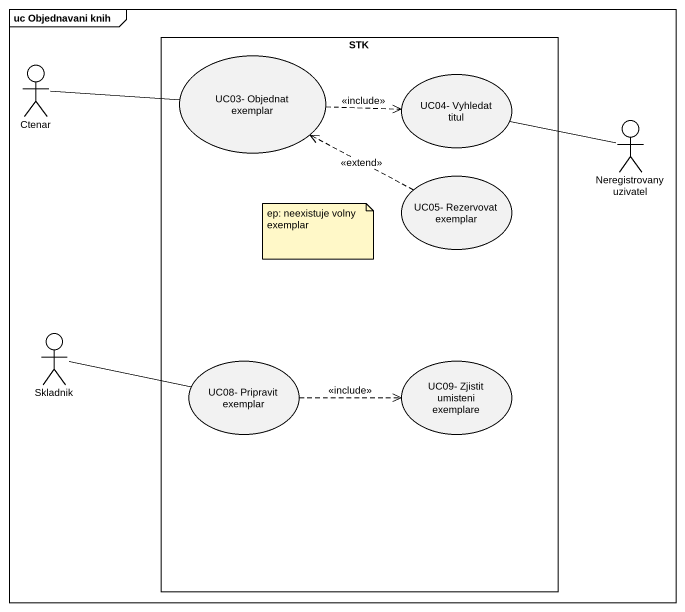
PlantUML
@startuml
mainframe uc Objednavani knih
rectangle STK {
  usecase "UC03- Objednat exemplar" as UC03_Objednat_exemplar
  usecase "UC04- Vyhledat titul" as UC04_Vyhledat_titul
  usecase "UC05- Rezervovat exemplar" as UC05_Rezervovat_exemplar
  usecase "UC08- Pripravit exemplar" as UC08_Pripravit_exemplar
  usecase "UC09- Zjistit umisteni exemplare" as UC09_Zjistit_umisteni
}
actor Ctenar
actor "Neregistrovany uzivatel" as Neregistrovany_uzivatel
actor Skladnik
Ctenar -right- UC03_Objednat_exemplar
UC03_Objednat_exemplar .right.> UC04_Vyhledat_titul : <<include>>
UC04_Vyhledat_titul -right- Neregistrovany_uzivatel
UC05_Rezervovat_exemplar .left.> UC03_Objednat_exemplar : <<extend>>
Skladnik -right- UC08_Pripravit_exemplar
UC08_Pripravit_exemplar .right.> UC09_Zjistit_umisteni : <<include>>
note as N1
  ep: neexistuje volny exemplar
end note
@enduml
